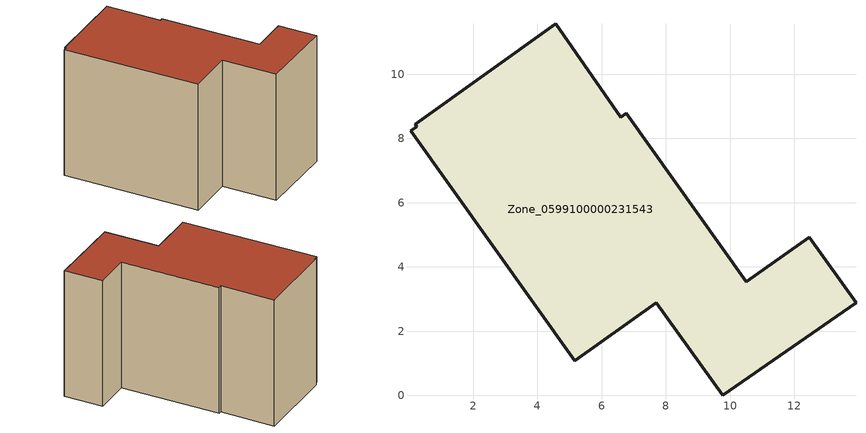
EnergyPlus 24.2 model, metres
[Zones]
Zone_0599100000231543
 floor ground (C_G): 0.25,8.37 0.2,8.45 4.58,11.58 6.6,8.66 6.76,8.78 10.5,3.54 12.46,4.93 13.92,2.89 9.77,0 7.7,2.89 5.17,1.08 0.05,8.24 z0
 wall outside (C_F): 13.92,2.89 12.46,4.93 10.5,3.54 6.76,8.78 6.6,8.66 4.58,11.58 0.2,8.45 0.25,8.37 0.05,8.24 5.17,1.08 7.7,2.89 9.77,0 13.92,2.89 z0:8.54
 roof outside (C_R): 0.25,8.37 0.05,8.24 5.17,1.08 7.7,2.89 9.77,0 13.92,2.89 12.46,4.93 10.5,3.54 6.76,8.78 6.6,8.66 4.58,11.58 0.2,8.45 z8.54
[BUILDING]
Pand.0599100000231543: North Axis=0; Terrain=City; Loads Convergence Tolerance Value=0.04; Temperature Convergence Tolerance Value=0.4; Solar Distribution=FullExterior; Maximum Number of Warmup Days=25; Minimum Number of Warmup Days=1
[Site:Location]
Rotterdam.The.Hague.AP_ZH_NLD Design_Conditions: Latitude=51.96; Longitude=4.45; Time Zone=1; Elevation=-4.5
[SITE:GROUNDTEMPERATURE:BUILDINGSURFACE]
18, 18, 18, 18, 18, 18, 18, 18, 18, 18, 18, 18
[MATERIAL] Thermal Absorptance=0.9; Solar Absorptance=0.7; Visible Absorptance=0.7
Name | Roughness | Thickness | Conductivity | Density | Specific Heat
G.TC.1975-1991 | MediumSmooth | 0.15 | 0.288461 | 540 | 1210
F.TC.1975-1991 | Rough | 0.3 | 0.230769 | 1920 | 840
R.TC.1975-1991 | MediumRough | 0.2 | 0.153846 | 1500 | 1000
[CONSTRUCTION]
C_G: G.TC.1975-1991
C_F: F.TC.1975-1991
C_R: R.TC.1975-1991
[ZONE]
Zone_0599100000231543: Type=1; Multiplier=1; Ceiling Height=Autocalculate; Volume=Autocalculate; Floor Area=autocalculate; Part of Total Floor Area=Yes
[ZONEINFILTRATION:DESIGNFLOWRATE]
Infil_Zone_0599100000231543: Zone or ZoneList or Space or SpaceList=Zone_0599100000231543; Schedule=AlwaysOn; Design Flow Rate Calculation Method=Flow/Area; Flow Rate per Floor Area=0.003; Constant Term Coefficient=1; Temperature Term Coefficient=0; Velocity Term Coefficient=0; Velocity Squared Term Coefficient=0
[HVACTEMPLATE:ZONE:IDEALLOADSAIRSYSTEM]
Zone_0599100000231543: Maximum Heating Supply Air Temperature=50; Minimum Cooling Supply Air Temperature=13; Maximum Heating Supply Air Humidity Ratio=0.0156; Minimum Cooling Supply Air Humidity Ratio=0.0077; Heating Limit=NoLimit; Cooling Limit=NoLimit; Dehumidification Control Type=ConstantSensibleHeatRatio; Cooling Sensible Heat Ratio=0.7; Dehumidification Setpoint=60; Humidification Control Type=None; Humidification Setpoint=30; Outdoor Air Method=None; Outdoor Air Flow Rate per Person=0.00944; Outdoor Air Flow Rate per Zone Floor Area=0; Outdoor Air Flow Rate per Zone=0; Demand Controlled Ventilation Type=None; Outdoor Air Economizer Type=NoEconomizer; Heat Recovery Type=None; Sensible Heat Recovery Effectiveness=0.7; Latent Heat Recovery Effectiveness=0.65
[ZONECONTROL:THERMOSTAT]
ThermostatControl_Zone_0599100000231543: Zone or ZoneList=Zone_0599100000231543; Control Type Schedule=DualSetpointControlType; Control 1=Thermostat_Zone_0599100000231543; Temperature Difference Between Cutout And Setpoint=0
[THERMOSTATSETPOINT:DUALSETPOINT]
Thermostat_Zone_0599100000231543: Heating Setpoint Temperature Schedule=HeatingSetpoint_Zone_0599100000231543; Cooling Setpoint Temperature Schedule=CoolingSetpoint_Zone_0599100000231543
[SCHEDULE:COMPACT]
HeatingSetpoint_Zone_0599100000231543: Through: 12/31, For: AllDays, Until: 24:00, 21
CoolingSetpoint_Zone_0599100000231543: Through: 12/31, For: AllDays, Until: 24:00, 24
DualSetpointControlType: Through: 12/31, For: AllDays, Until: 24:00, 4
AlwaysOn: Through: 12/31, For: AllDays, Until: 24:00, 1
